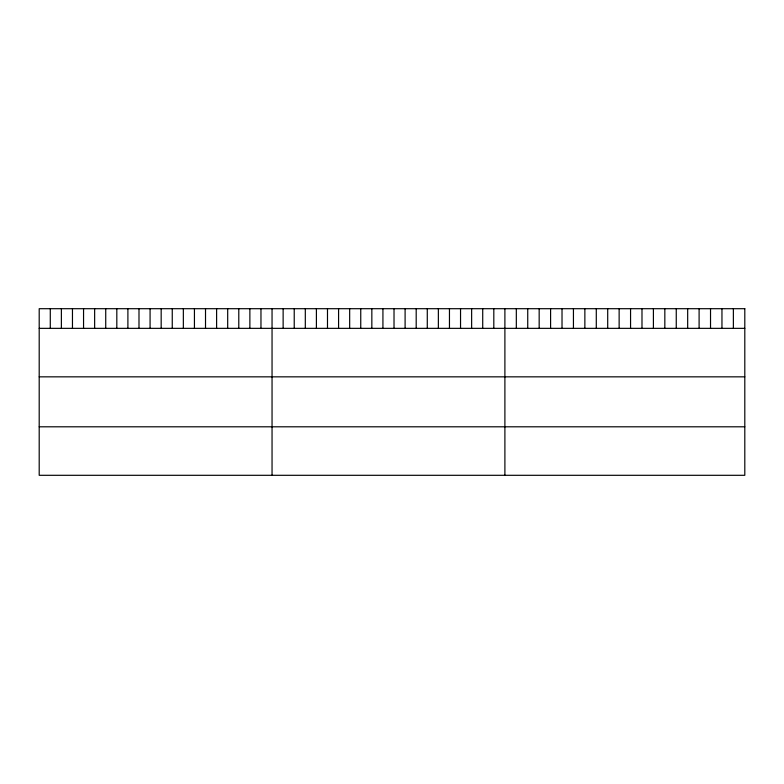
<?xml version="1.0" encoding="UTF-8"?>
<svg xmlns="http://www.w3.org/2000/svg" width="784" height="784" viewBox="0 0 784 784"><rect width="100%" height="100%" fill="white"/><g stroke="black" fill="none" stroke-linecap="round" stroke-linejoin="round"><path stroke-width="1.18" d="M39.2 328.349L744.8 328.349M39.2 376.839L744.8 376.839M39.2 426.8L744.8 426.8M733.373 308.7L733.373 328.349M721.956 308.7L721.956 328.349M710.529 308.7L710.529 328.349M699.103 308.7L699.103 328.349M687.676 308.7L687.676 328.349M676.259 308.7L676.259 328.349M664.832 308.7L664.832 328.349M653.405 308.7L653.405 328.349M641.988 308.7L641.988 328.349M630.561 308.7L630.561 328.349M619.135 308.7L619.135 328.349M607.708 308.7L607.708 328.349M596.291 308.7L596.291 328.349M584.864 308.7L584.864 328.349M573.437 308.7L573.437 328.349M562.02 308.7L562.02 328.349M550.593 308.7L550.593 328.349M539.167 308.7L539.167 328.349M527.74 308.7L527.74 328.349M516.323 308.7L516.323 328.349M504.896 308.7L504.896 475.3M493.812 308.7L493.812 328.349M482.719 308.7L482.719 328.349M471.635 308.7L471.635 328.349M460.541 308.7L460.541 328.349M449.457 308.7L449.457 328.349M438.364 308.7L438.364 328.349M427.28 308.7L427.28 328.349M416.196 308.7L416.196 328.349M405.103 308.7L405.103 328.349M394.019 308.7L394.019 328.349M382.925 308.7L382.925 328.349M371.841 308.7L371.841 328.349M360.748 308.7L360.748 328.349M349.664 308.7L349.664 328.349M338.58 308.7L338.58 328.349M327.487 308.7L327.487 328.349M316.403 308.7L316.403 328.349M305.309 308.7L305.309 328.349M294.225 308.7L294.225 328.349M283.132 308.7L283.132 328.349M272.048 308.7L272.048 475.3M260.964 308.7L260.964 328.349M249.871 308.7L249.871 328.349M238.787 308.7L238.787 328.349M227.693 308.7L227.693 328.349M216.609 308.7L216.609 328.349M205.516 308.7L205.516 328.349M194.432 308.7L194.432 328.349M183.348 308.7L183.348 328.349M172.255 308.7L172.255 328.349M161.171 308.7L161.171 328.349M150.077 308.7L150.077 328.349M138.993 308.7L138.993 328.349M127.9 308.7L127.9 328.349M116.816 308.7L116.816 328.349M105.732 308.7L105.732 328.349M94.639 308.7L94.639 328.349M83.555 308.7L83.555 328.349M72.461 308.7L72.461 328.349M61.377 308.7L61.377 328.349M50.284 308.7L50.284 328.349M744.8 308.7L39.2 308.7L39.2 475.3L744.8 475.3L744.8 308.7"/></g></svg>
